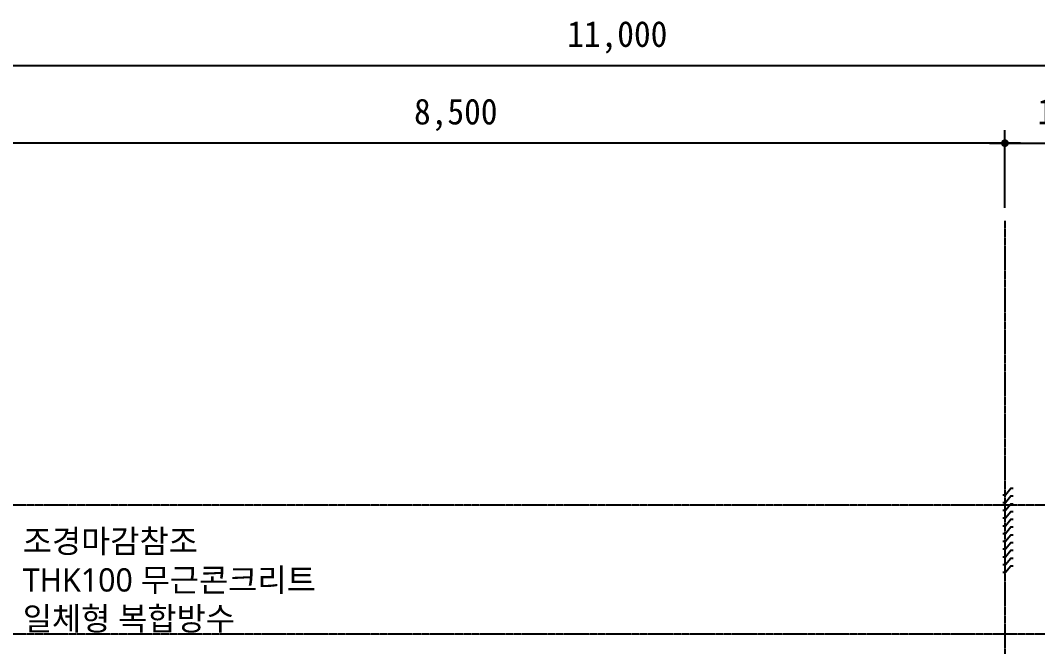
# Model space of a CAD drawing. Header units: inches. Extents: x 2004 to 150234, y 6875187 to 6994525.
# Drawn here: x 109264 to 117137, y 6890782 to 6895629 of the extents above; entities that cross this region are included whole.
import ezdxf
from ezdxf.enums import TextEntityAlignment as Align

# ---------------------------------------------------------------- set-up
doc = ezdxf.new("R2010")
doc.units = ezdxf.units.IN
doc.header["$MEASUREMENT"] = 0
doc.linetypes.add('CENTER', pattern=[65, 60, -2, 1, -2])
doc.layers.get('0').update_dxf_attribs({"linetype": 'CONTINUOUS'})
for name, color, linetype, lineweight in [('A-DIMS', 7, 'CONTINUOUS', 25), ('A-MKXS-TEXT1', 3, 'CONTINUOUS', 25), ('A-SECT-LIN1', 4, 'CONTINUOUS', 25)]:
    doc.layers.add(name, color=color, linetype=linetype, lineweight=lineweight)
doc.layers.add('AA-AXIS-LINE-1', color=1, linetype='CENTER')
doc.styles.add('HY울릉도L', font='H2GTRE.TTF')
doc.styles.add('돋움체', font='')
doc.styles.add('맑은고딕', font='malgun.ttf')
doc.styles.get('돋움체').set_extended_font_data('DotumChe')
doc.dimstyles.new('CDIM', dxfattribs={"dimtxt": 2, "dimasz": 0.6, "dimexe": 1, "dimexo": 1, "dimgap": 1, "dimtad": 1, "dimdec": 0, "dimrnd": 0.5, "dimzin": 0, "dimdsep": 32, "dimlunit": 6, "dimtxsty": 'HY울릉도L', "dimblk1": '_CIDOT', "dimblk2": '_CIDOT', "dimsah": 1, "dimcen": 4.5, "dimclrd": 2, "dimclre": 2, "dimclrt": 7, "dimadec": 0, "dimazin": 0, "dimtfac": 1, "dimtdec": 0, "dimtix": 1, "dimtmove": 2, "dimatfit": 1, "dimldrblk": '_CIDOT', "dimfxl": 1, "dimtolj": 1, "dimtzin": 0, "dimlwd": -1, "dimarcsym": 0})

# ---------------------------------------------------------------- blocks, each defined once
blk = doc.blocks.new('_CIDOT')
at = {"color": 0, "linetype": 'ByBlock'}
blk.add_line((2, 0), (-1, 0), dxfattribs=at)
at = {"color": 0, "linetype": 'ByBlock', "const_width": 0.5}
blk.add_lwpolyline([(-0.25, 0, 1), (0.25, 0, 1)], format="xyb", close=True, dxfattribs=at)
blk = doc.blocks.new('*D236')
at = {"layer": 'A-DIMS', "lineweight": -2, "transparency": 16777216}
for p, q in [((108383.8, 6894178.3), (108383.8, 6894778.3)), ((116883.8, 6894178.3), (116883.8, 6894778.3))]:
    blk.add_line(p, q, dxfattribs=at)
at = {"layer": 'A-DIMS', "transparency": 16777216}
blk.add_line((116823.8, 6894678.3), (108443.8, 6894678.3), dxfattribs=at)
at = {"layer": 'A-DIMS', "transparency": 16777216, "xscale": 60, "yscale": 60, "zscale": 60, "rotation": 180}
blk.add_blockref('_CIDOT', (108383.8, 6894678.3), dxfattribs=at)
at = {"layer": 'A-DIMS', "transparency": 16777216, "xscale": 60, "yscale": 60, "zscale": 60}
blk.add_blockref('_CIDOT', (116883.8, 6894678.3), dxfattribs=at)
at = {"layer": 'A-DIMS', "color": 3, "transparency": 16777216, "insert": (112633.8, 6894897.4), "char_height": 200, "attachment_point": 5, "style": '돋움체'}
blk.add_mtext('\\A1;8,500', dxfattribs=at)
blk = doc.blocks.new('*D238')
at = {"layer": 'A-DIMS', "lineweight": -2, "transparency": 16777216}
for p, q in [((108383.8, 6894178.3), (108383.8, 6895378.3)), ((119383.8, 6894178.3), (119383.8, 6895378.3))]:
    blk.add_line(p, q, dxfattribs=at)
at = {"layer": 'A-DIMS', "transparency": 16777216}
blk.add_line((108443.8, 6895278.3), (119323.8, 6895278.3), dxfattribs=at)
at = {"layer": 'A-DIMS', "transparency": 16777216, "xscale": 60, "yscale": 60, "zscale": 60, "rotation": 180}
blk.add_blockref('_CIDOT', (108383.8, 6895278.3), dxfattribs=at)
at = {"layer": 'A-DIMS', "transparency": 16777216, "xscale": 60, "yscale": 60, "zscale": 60}
blk.add_blockref('_CIDOT', (119383.8, 6895278.3), dxfattribs=at)
at = {"layer": 'A-DIMS', "color": 3, "transparency": 16777216, "insert": (113883.8, 6895497.4), "char_height": 200, "attachment_point": 5, "style": '돋움체'}
blk.add_mtext('\\A1;11,000', dxfattribs=at)
blk = doc.blocks.new('*D241')
at = {"layer": 'A-DIMS', "lineweight": -2, "transparency": 16777216}
for p, q in [((116883.8, 6894178.3), (116883.8, 6894778.3)), ((118033.8, 6894178.3), (118033.8, 6894778.3))]:
    blk.add_line(p, q, dxfattribs=at)
at = {"layer": 'A-DIMS', "transparency": 16777216}
blk.add_line((116943.8, 6894678.3), (117973.8, 6894678.3), dxfattribs=at)
at = {"layer": 'A-DIMS', "transparency": 16777216, "xscale": 60, "yscale": 60, "zscale": 60, "rotation": 180}
blk.add_blockref('_CIDOT', (116883.8, 6894678.3), dxfattribs=at)
at = {"layer": 'A-DIMS', "transparency": 16777216, "xscale": 60, "yscale": 60, "zscale": 60}
blk.add_blockref('_CIDOT', (118033.8, 6894678.3), dxfattribs=at)
at = {"layer": 'A-DIMS', "color": 3, "transparency": 16777216, "insert": (117458.8, 6894897.4), "char_height": 200, "attachment_point": 5, "style": '돋움체'}
blk.add_mtext('\\A1;1,150', dxfattribs=at)

msp = doc.modelspace()

# ---------------------------------------------------------------- linework, layer by layer
at = {"layer": 'A-SECT-LIN1'}
for points in [[(116868.8, 6891958.3), (116888.8, 6891958.3), (116928.8, 6892008.3), (116948.8, 6892008.3)], [(116868.8, 6891898.3), (116888.8, 6891898.3), (116928.8, 6891948.3), (116948.8, 6891948.3)], [(116868.8, 6891838.3), (116888.8, 6891838.3), (116928.8, 6891888.3), (116948.8, 6891888.3)], [(116868.8, 6891778.3), (116888.8, 6891778.3), (116928.8, 6891828.3), (116948.8, 6891828.3)], [(116868.8, 6891718.3), (116888.8, 6891718.3), (116928.8, 6891768.3), (116948.8, 6891768.3)], [(116868.8, 6891658.3), (116888.8, 6891658.3), (116928.8, 6891708.3), (116948.8, 6891708.3)], [(116868.8, 6891598.3), (116888.8, 6891598.3), (116928.8, 6891648.3), (116948.8, 6891648.3)], [(116868.8, 6891538.3), (116888.8, 6891538.3), (116928.8, 6891588.3), (116948.8, 6891588.3)], [(116868.8, 6891478.3), (116888.8, 6891478.3), (116928.8, 6891528.3), (116948.8, 6891528.3)], [(116868.8, 6891418.3), (116888.8, 6891418.3), (116928.8, 6891468.3), (116948.8, 6891468.3)], [(116868.8, 6891358.3), (116888.8, 6891358.3), (116928.8, 6891408.3), (116948.8, 6891408.3)]]:
    msp.add_lwpolyline(points, dxfattribs=at)
at = {"layer": 'AA-AXIS-LINE-1'}
for p, q in [((116883.8, 6894078.3), (116883.8, 6878278.3)), ((122633.3, 6891878.3), (103483.8, 6891878.3)), ((122633.3, 6890878.3), (103483.8, 6890878.3))]:
    msp.add_line(p, q, dxfattribs=at)

# ---------------------------------------------------------------- texts
at = {"layer": 'A-MKXS-TEXT1', "style": '맑은고딕'}
for s, p in [('조경마감참조', (109282.6, 6891598.7)), ('THK100 무근콘크리트', (109282.6, 6891298.7)), ('일체형 복합방수', (109282.6, 6890998.7))]:
    msp.add_text(s, height=180, dxfattribs=at).set_placement(p, align=Align.MIDDLE_LEFT)

# ---------------------------------------------------------------- dimensions: what is measured, and where the dimension line sits
at = {"layer": 'A-DIMS'}
for base, p1, p2, picture, middle in [((119383.8, 6895278.3), (108383.8, 6894078.3), (119383.8, 6894078.3), '*D238', (113883.8, 6895497.4)), ((118033.8, 6894678.3), (116883.8, 6894078.3), (118033.8, 6894078.3), '*D241', (117458.8, 6894897.4))]:
    dim = msp.add_linear_dim(base=base, p1=p1, p2=p2, dimstyle='CDIM', override={"dimscale": 100, "dimtxsty": '돋움체', "dimclrd": 256, "dimclre": 256, "dimclrt": 3}, dxfattribs=at)
    dim.commit()
    dim.dimension.update_dxf_attribs({"geometry": picture, "text_midpoint": middle})
dim = msp.add_linear_dim(base=(108383.8, 6894678.3), p1=(116883.8, 6894078.3), p2=(108383.8, 6894078.3), angle=180, dimstyle='CDIM', override={"dimscale": 100, "dimtxsty": '돋움체', "dimclrd": 256, "dimclre": 256, "dimclrt": 3}, dxfattribs=at)
dim.commit()
dim.dimension.update_dxf_attribs({"geometry": '*D236', "text_midpoint": (112633.8, 6894897.4)})

doc.saveas('drawing.dxf')
